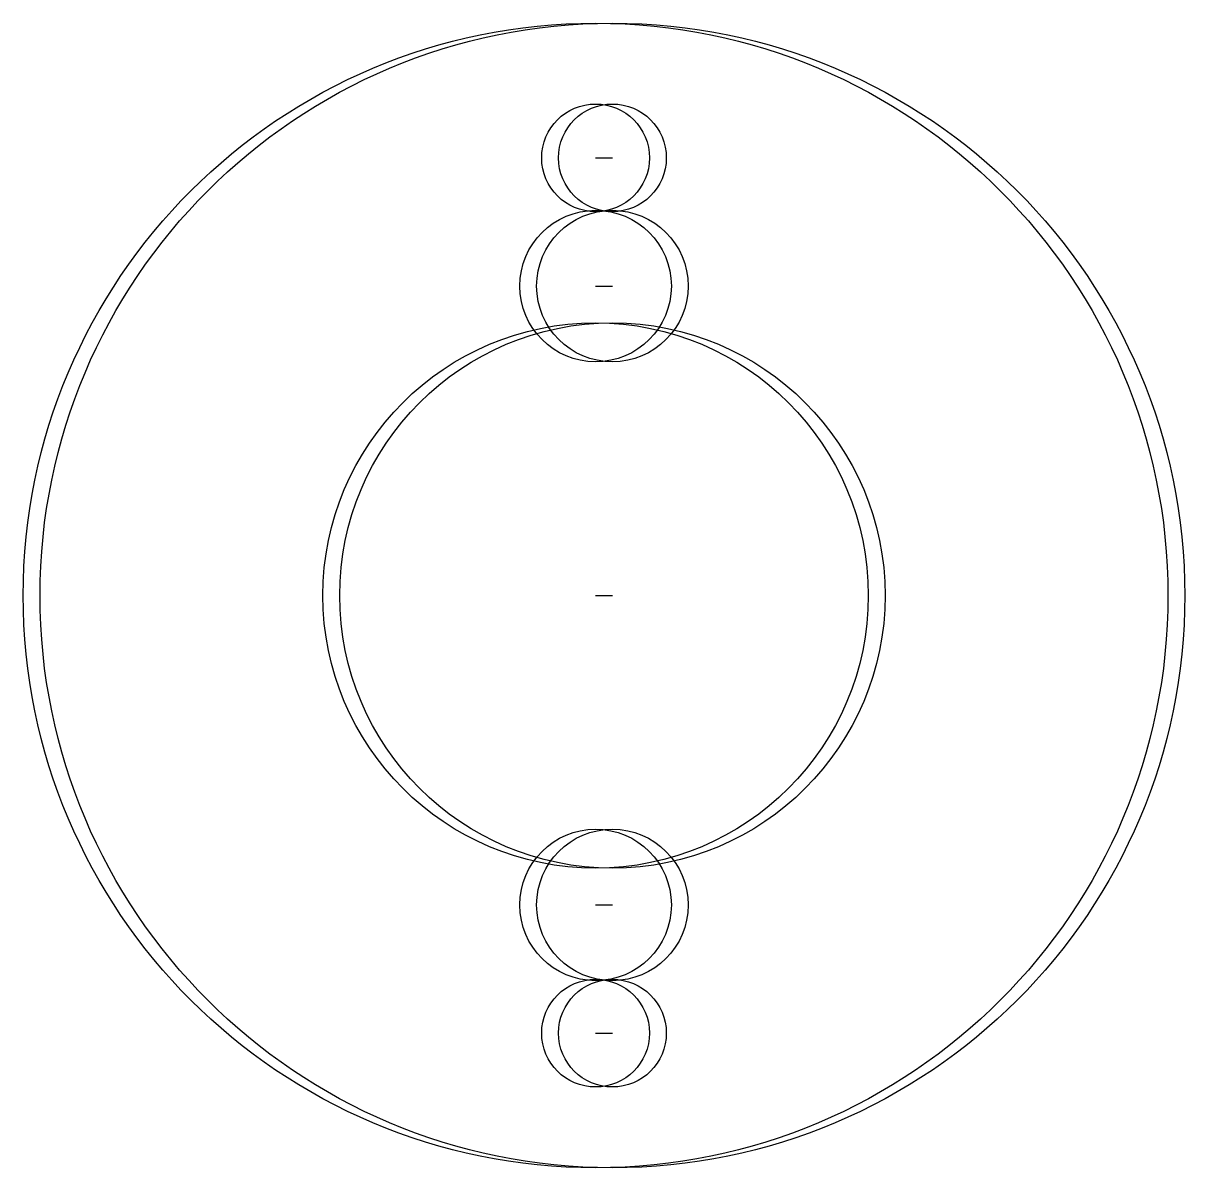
# Model space of a CAD drawing. Header units: millimetres. Extents: x 23 to 57.5, y -17 to 17.
import ezdxf

# ---------------------------------------------------------------- set-up
doc = ezdxf.new("R2010")
doc.units = ezdxf.units.MM
doc.layers.add('Part', color=7, linetype='CONTINUOUS')

msp = doc.modelspace()

# ---------------------------------------------------------------- linework, layer by layer
at = {"layer": 'Part'}
for p, q in [((40, 13, 1.6), (40.5, 13, 1.6)), ((40, 13, 1.6), (40.5, 13, 1.6)), ((40, 9.192, -6.942), (40.5, 9.192, -6.942)), ((40, 9.192, -6.942), (40.5, 9.192, -6.942)), ((40, 9.192, 11.442), (40.5, 9.192, 11.442)), ((40, 9.192, 11.442), (40.5, 9.192, 11.442)), ((40, 0, 17), (40.5, 0, 17)), ((40, 0, 17), (40.5, 0, 17)), ((40, 0, 8.1), (40.5, 0, 8.1)), ((40, 0, 8.1), (40.5, 0, 8.1)), ((40, -9.192, -6.942), (40.5, -9.192, -6.942)), ((40, -9.192, -6.942), (40.5, -9.192, -6.942)), ((40, -9.192, 11.442), (40.5, -9.192, 11.442)), ((40, -9.192, 11.442), (40.5, -9.192, 11.442)), ((40, -13, 1.6), (40.5, -13, 1.6)), ((40, -13, 1.6), (40.5, -13, 1.6))]:
    msp.add_line(p, q, dxfattribs=at)
for centre, radius in [((40, 0), 17), ((40, 0), 17), ((40.5, 0), 17), ((40.5, 0), 17), ((40, 13), 1.6), ((40, 13), 1.6), ((40.5, 13), 1.6), ((40.5, 13), 1.6), ((40, 9.192, -9.192), 2.25), ((40, 9.192, 9.192), 2.25), ((40, 9.192, -9.192), 2.25), ((40, 9.192, 9.192), 2.25), ((40.5, 9.192, -9.192), 2.25), ((40.5, 9.192, 9.192), 2.25), ((40.5, 9.192, -9.192), 2.25), ((40.5, 9.192, 9.192), 2.25), ((40, 0), 8.1), ((40, 0), 8.1), ((40.5, 0), 8.1), ((40.5, 0), 8.1), ((40, -9.192, -9.192), 2.25), ((40, -9.192, 9.192), 2.25), ((40, -9.192, -9.192), 2.25), ((40, -9.192, 9.192), 2.25), ((40.5, -9.192, -9.192), 2.25), ((40.5, -9.192, 9.192), 2.25), ((40.5, -9.192, -9.192), 2.25), ((40.5, -9.192, 9.192), 2.25), ((40, -13), 1.6), ((40, -13), 1.6), ((40.5, -13), 1.6), ((40.5, -13), 1.6)]:
    msp.add_circle(centre, radius, dxfattribs=at)

doc.saveas('drawing.dxf')
